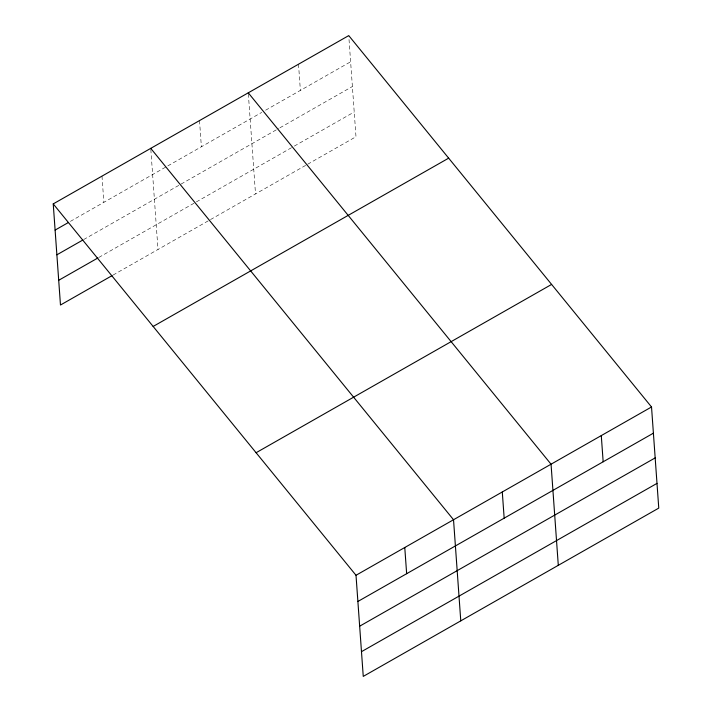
<?xml version="1.0" encoding="UTF-8"?>
<svg xmlns="http://www.w3.org/2000/svg" width="712" height="712" viewBox="0 0 712 712"><rect width="100%" height="100%" fill="white"/><g stroke="black" fill="none" stroke-linecap="round" stroke-linejoin="round"><path stroke-width="0.53" stroke-dasharray="3.56 2.67" d="M70.399 221.379L261.74 112.407M265.603 110.209L350.624 61.793M83.651 239.57L278.971 128.329M279.932 127.786L352.395 86.517M98.861 257.424L195.426 202.43M196.379 201.888L293.353 146.654M294.323 146.102L354.22 111.989M113.057 275.072L305.751 165.326M307.682 164.232L355.991 136.722L348.818 36.695M298.506 64.214L300.384 90.397M248.346 93.913L255.519 193.94M199.511 120.595L201.38 146.779M150.828 149.449L157.993 249.476M101.985 176.131L103.863 202.324"/><path stroke-width="1.07" d="M53.231 203.899L348.747 35.6L651.524 406.979L658.769 508.101L363.253 676.4L356.009 575.278L53.231 203.899L60.476 305.021L112.104 275.615M55.1 230.092L68.486 222.464M56.88 254.816L82.69 240.113M58.704 280.288L97.9 257.966M153.142 326.452L448.658 158.153M256.089 452.725L551.604 284.426M356.009 575.278L651.524 406.979M357.887 601.471L653.402 433.172M359.658 626.195L655.173 457.896M361.482 651.676L656.998 483.377M248.266 92.818L551.052 464.206L558.297 565.319M150.748 148.363L453.526 519.742L460.78 620.864M601.284 435.593L603.162 461.785M502.289 491.974L504.167 518.167M404.772 547.51L406.65 573.703"/></g></svg>
